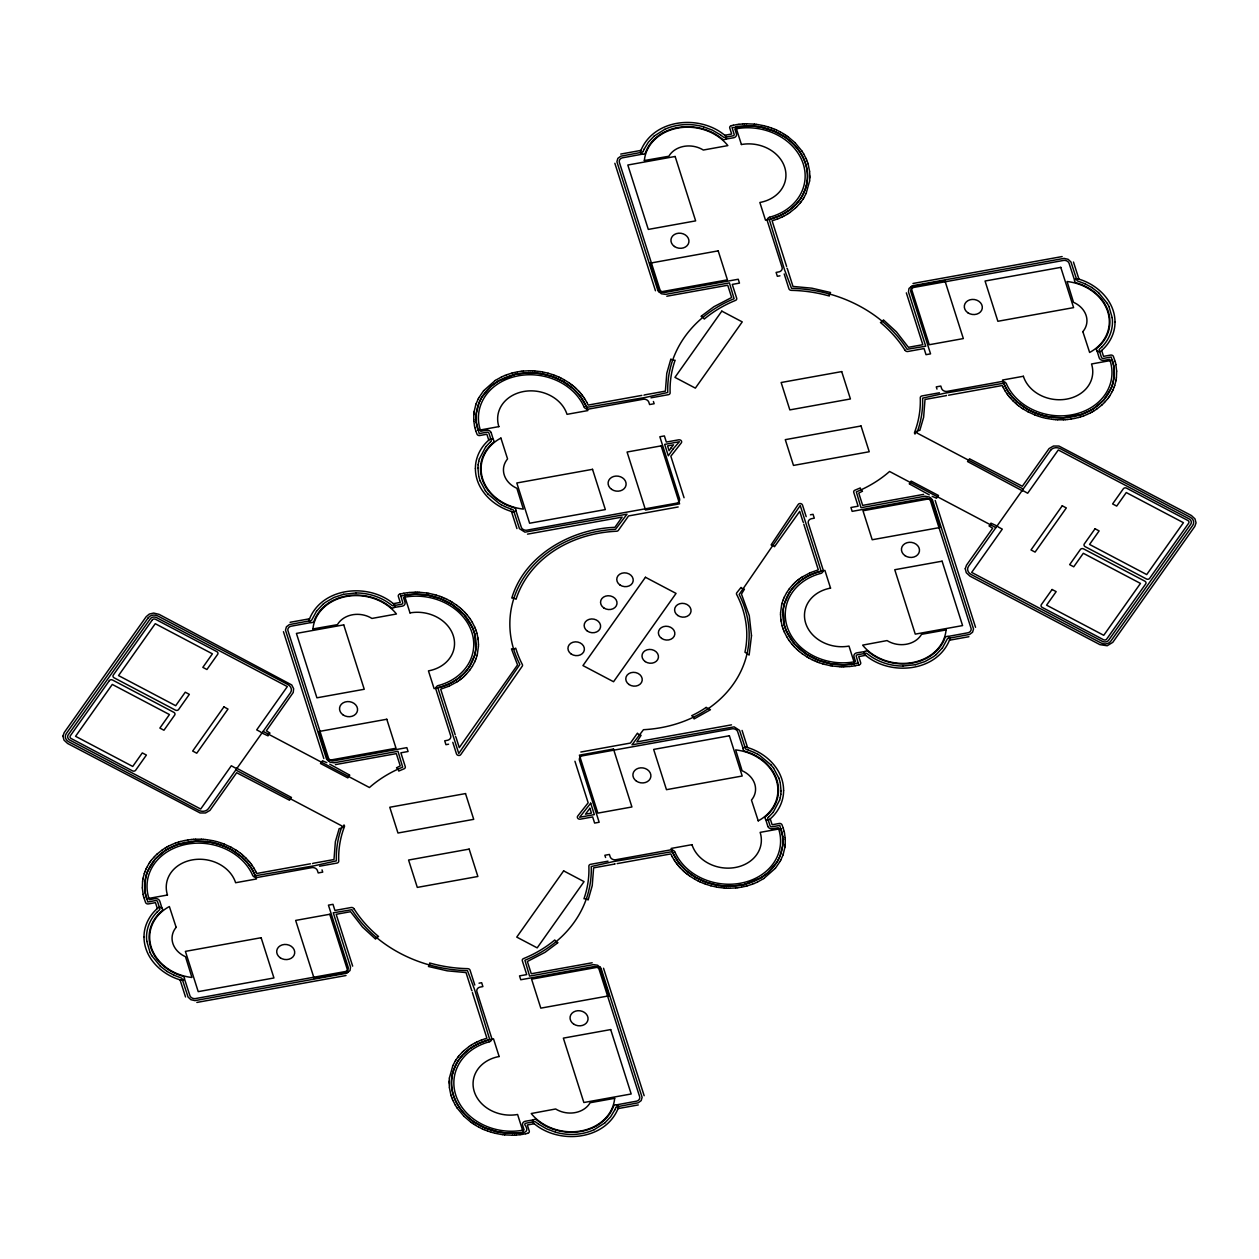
<?xml version="1.0" encoding="UTF-8"?>
<svg xmlns="http://www.w3.org/2000/svg" width="1259" height="1259" viewBox="0 0 1259 1259"><rect width="100%" height="100%" fill="white"/><g stroke="black" fill="none" stroke-linecap="round" stroke-linejoin="round"><path stroke-width="1.5" d="M477.948 468.096L478.766 476.154M781.052 790.904L780.234 782.846M449.133 1082.834L449.164 1081.292M478.436 646.103L478.467 644.561M780.533 614.439L780.564 612.897M809.836 177.708L809.867 176.166M477.948 468.096L478.168 464.76M781.052 790.904L780.832 794.24M473.825 414.667L473.746 419.452M449.164 1081.213L449.4 1078.066M478.436 646.182L477.366 654.113M780.564 612.818L781.634 604.887M809.836 177.787L809.6 180.934M785.175 844.333L785.254 839.548M142.582 881.457L142.346 887.847M473.84 414.589L473.982 413.062M475.855 649.062L474.596 633.529M451.745 1078.333C449.573 1096.259 460.479 1113.507 475.335 1122.76M807.255 180.666C809.427 162.741 798.521 145.493 783.665 136.24M783.145 609.938L784.404 625.471M785.018 845.938L785.16 844.411M1116.418 377.543L1116.654 371.153M478.168 464.744L478.719 461.455M780.832 794.256L780.281 797.545M142.582 881.363L142.786 879.852M473.982 412.968L474.187 411.457M475.855 649.093L474.659 655.168M449.4 1077.987L452.862 1065.602M451.745 1078.302L452.548 1073.738M807.255 180.698L806.452 185.262M809.6 181.013L806.138 193.398M783.145 609.907L784.341 603.832M784.813 847.543L785.018 846.032M1116.214 379.148L1116.418 377.637M184.412 978.684L189.983 995.9A4.721 3.934 8.7 0 0 195.161 998.623L345.249 971.555A4.721 3.934 8.7 0 0 348.208 967.353L328.442 905.142L332.99 904.324L334.925 910.446L351.135 907.519A2.361 1.967 8.7 0 1 353.826 908.62L353.984 908.872M515.812 510.288L521.383 527.505A4.721 3.934 8.7 0 0 526.561 530.228L676.65 503.159A4.721 3.934 8.7 0 0 679.624 498.957L659.842 436.747L664.39 435.929L666.341 442.051L678.727 439.816A2.361 1.967 8.7 0 1 681.182 443.058L670.842 456.199L684.062 497.746M743.188 748.712L737.617 731.495A4.721 3.934 8.7 0 0 732.439 728.772L582.35 755.841A4.721 3.934 8.7 0 0 579.376 760.043L599.158 822.253L594.61 823.071L592.659 816.949L580.273 819.184A2.361 1.967 8.7 0 1 577.818 815.942L588.158 802.801L574.938 761.254M1074.588 280.316L1069.017 263.1A4.721 3.934 8.7 0 0 1063.839 260.377L913.751 287.445A4.721 3.934 8.7 0 0 910.792 291.647L930.558 353.858L926.01 354.676L924.075 348.554L907.865 351.481A2.361 1.967 8.7 0 1 905.174 350.38L905.016 350.128M142.802 879.758L143.07 878.247M474.202 411.363L475.682 405.146M784.798 847.637L783.318 853.854M1115.93 380.753L1116.198 379.242M143.085 878.168L144.281 873.541M1115.915 380.832L1114.719 385.459M478.719 461.439L479.38 458.858M780.281 797.561L779.62 800.142M476.956 655.687L477.35 654.192M452.548 1073.722L452.941 1072.227M806.059 186.773L806.452 185.278M781.65 604.808L782.044 603.313M146.563 874.124L144.769 883.236L144.942 891.042M474.659 655.184L469.465 666.578M476.941 655.766L475.981 658.772M452.941 1072.212L455.758 1064.941M806.059 186.788L803.242 194.059M782.059 603.234L783.019 600.228M784.341 603.816L789.535 592.422M1112.437 384.876L1114.231 375.764L1114.058 367.958M479.38 458.843L485.706 446.851M779.62 800.157L773.294 812.149M144.297 873.463L144.801 871.999M146.563 874.108L147.633 871.181M475.697 405.068L476.201 403.604M782.799 855.396L783.303 853.932M1112.437 384.892L1111.367 387.819M1114.199 387.001L1114.703 385.537M643.365 151.064L643.255 151.379A1.574 1.306 8.7 0 1 642.169 152.213L620.829 156.179L617.823 158.382L616.894 161.734L658.001 290.876L661.384 293.756L665.523 294.386L729.402 282.897L734.091 298.729A127.946 106.448 8.7 0 0 667.758 392.462L645.71 397.388L588.095 407.129A1.574 1.306 8.7 0 1 586.206 406.216L580.163 396.113M615.635 1107.936L615.745 1107.621A1.574 1.306 8.7 0 1 616.831 1106.787L638.234 1102.805L641.177 1100.618L642.106 1097.329L600.999 968.124L597.616 965.244L593.477 964.614L529.598 976.103L524.909 960.271A127.946 106.448 8.7 0 0 591.242 866.538L613.29 861.612L670.905 851.871A1.574 1.306 8.7 0 1 672.794 852.784L678.837 862.887M144.832 871.92L146.028 868.978M476.232 403.525L478.137 399.103M479.034 402.786L476.327 413.298L476.358 422.646M475.383 660.298L475.949 658.85M783.051 600.15L783.617 598.702M779.966 856.214L782.673 845.702L782.642 836.354M782.768 855.475L780.863 859.897M1114.168 387.08L1112.972 390.022M643.365 151.064L644.152 149.207M615.635 1107.936L614.848 1109.793M147.633 871.165L155.219 859.079L165.338 850.439M479.049 402.77L481.064 398.536M474.737 661.793L475.351 660.377M783.649 598.623L784.263 597.207M779.951 856.23L777.936 860.464M1111.367 387.835L1103.781 399.921L1093.662 408.561M644.152 149.191L648.385 142.157L654.208 136.035M614.848 1109.809L610.615 1116.843L604.792 1122.965M146.075 868.899L146.736 867.498M474.706 661.872L472.44 666.168M806.106 193.477L803.856 197.773M452.894 1065.523L455.144 1061.227M784.294 597.128L786.56 592.832M1112.264 391.502L1112.925 390.101M146.784 867.42L149.207 863.202M478.184 399.024L478.908 397.655M803.242 194.075L800.866 198.182M455.758 1064.925L458.134 1060.818M780.092 861.345L780.816 859.976M1112.216 391.58L1109.793 395.798M478.955 397.576L483.582 390.762M481.08 398.521L481.867 397.152M777.133 861.848L777.92 860.479M780.045 861.424L775.418 868.238M481.867 397.136L491.325 386.072M472.408 666.247L469.638 670.307M802.974 199.174L803.809 197.852M455.191 1061.148L456.026 1059.826M786.592 592.753L789.362 588.693M777.133 861.864L767.675 872.928M149.254 863.139L150.151 861.833M469.465 666.593C462.934 676.571 452.453 683.495 441.138 686.895M800.866 198.198L796.963 203.313M802.927 199.252L801.039 201.912M456.073 1059.748L457.961 1057.088M458.134 1060.802L462.037 1055.687M789.535 592.407C796.066 582.429 806.547 575.505 817.862 572.105M1108.849 397.167L1109.746 395.861M316.56 611.119L311.854 619.774A1.574 1.306 8.7 0 1 310.753 620.608L289.428 624.574L286.423 626.777L285.494 630.13L326.6 759.271L329.984 762.151L334.123 762.781L397.986 751.293L402.675 767.124A127.726 106.26 8.7 0 0 369.438 787.52L263.131 731.369M942.44 647.881L947.146 639.226A1.574 1.306 8.7 0 1 948.247 638.392L969.65 634.41L972.577 632.223L973.522 628.933L932.4 499.729L929.567 497.116L924.956 496.203L861.014 507.707L856.325 491.876A127.726 106.26 8.7 0 0 889.562 471.48L995.869 527.631M150.199 861.754L151.127 860.479M1107.873 398.521L1108.801 397.246M316.576 611.103L322.808 604.43M942.424 647.897L936.192 654.57M151.19 860.401L154.432 856.624M800 203.218L800.992 201.975M469.591 670.37L466.349 674.163M789.409 588.63L792.651 584.837M458.008 1057.025L459 1055.782M1107.81 398.599L1104.568 402.376M485.706 446.835L490.554 441.736M773.294 812.165L768.446 817.264M483.645 390.699L495.212 380.486M799.937 203.297L796.554 206.995M459.063 1055.703L462.446 1052.005M775.355 868.301L763.788 878.514M796.947 203.328L789.629 210.001L780.8 215.305M462.053 1055.671L469.371 1048.999L478.2 1043.695M157.092 912.083C149.522 919.589 145.399 930.558 146.784 941.197M1101.908 346.917C1109.478 339.411 1113.601 328.442 1112.216 317.803M154.495 856.545L156.871 854.216M465.153 675.375L466.286 674.226M792.714 584.774L793.847 583.625M1104.505 402.455L1102.129 404.784M157.092 912.083L159.437 909.895A1.574 1.306 8.7 0 0 159.799 908.668L157.532 901.586A1.574 1.306 8.7 0 0 155.612 900.578L147.791 901.979L145.163 892.615M1101.908 346.917L1099.563 349.105A1.574 1.306 8.7 0 0 1099.201 350.332L1101.468 357.414A1.574 1.306 8.7 0 0 1103.388 358.422L1111.209 357.021L1113.837 366.385M795.295 208.176L796.491 207.058M463.894 676.571L465.09 675.438M793.91 583.562L795.106 582.429M462.509 1051.942L463.705 1050.824M795.232 208.239L789.849 212.519M156.95 854.153L162.332 849.856M462.604 677.72L463.831 676.634M795.169 582.366L796.396 581.28M1102.05 404.847L1096.668 409.144M463.768 1050.761L469.151 1046.481M490.569 441.736L490.837 441.5A1.574 1.306 8.7 0 0 491.199 440.272L488.948 433.19A1.574 1.306 8.7 0 0 487.013 432.183L479.207 433.584L476.358 422.662M768.431 817.264L768.163 817.5A1.574 1.306 8.7 0 0 767.801 818.728L770.052 825.81A1.574 1.306 8.7 0 0 771.987 826.817L779.793 825.416L782.642 836.338M654.224 136.019L664.768 129.347M322.823 604.414L325.074 602.62M936.177 654.586L933.926 656.38M604.776 1122.981L594.232 1129.653M491.34 386.057L498.202 381.147M461.266 678.821L462.525 677.767M796.475 581.233L797.734 580.179M767.66 872.943L760.798 877.853M459.865 679.891L461.187 678.884M797.813 580.116L799.135 579.109M458.433 680.914L459.803 679.939M799.197 579.061L800.567 578.086M325.672 602.195L334.06 597.427L343.565 594.311M933.328 656.805L924.94 661.573L915.435 664.689M788.37 213.511L789.771 212.582M643.963 395.216L644.089 395.137A2.361 1.967 8.7 0 1 644.907 394.838L665.381 391.14L666.766 373.325L670.858 359.035A5.115 4.265 8.7 0 0 675.044 360.247L675.123 360.231A125.538 104.45 8.7 0 0 670.118 392.509L670.134 392.792A2.361 1.967 8.7 0 1 668.387 394.681L650.966 397.828M162.411 849.809L165.322 847.936M456.97 681.906L458.355 680.977M946.327 395.468L946.438 395.389A2.361 1.967 8.7 0 1 945.493 395.767L925.019 399.465L923.634 417.28L919.81 430.389A5.115 4.265 8.7 0 0 915.104 433.883L914.994 434.04A2.361 1.967 8.7 0 1 914.601 432.23A125.396 104.324 8.7 0 0 920.282 398.096L920.282 397.813A2.361 1.967 8.7 0 1 922.013 395.924L939.434 392.777M312.562 863.611L312.673 863.532A2.361 1.967 8.7 0 1 313.507 863.233L333.981 859.535L335.366 841.72L339.19 828.611A5.115 4.265 8.7 0 0 343.896 825.117L344.006 824.96A2.361 1.967 8.7 0 1 344.399 826.77A125.396 104.324 8.7 0 0 338.718 860.904L338.718 861.187A2.361 1.967 8.7 0 1 336.987 863.076L319.566 866.223M800.645 578.023L802.03 577.094M1096.589 409.191L1093.678 411.063M614.911 863.863L615.037 863.784A2.361 1.967 8.7 0 1 614.093 864.162L593.618 867.86L592.234 885.675L588.142 899.965A5.115 4.265 8.7 0 0 583.956 898.753A125.538 104.45 8.7 0 0 588.882 866.491L588.866 866.208A2.361 1.967 8.7 0 1 590.613 864.319L608.034 861.172M469.229 1046.418L470.63 1045.489M495.291 380.423L501.491 376.976M786.859 214.455L788.291 213.558M165.354 850.439L166.786 849.542M456.891 681.953L449.022 686.171M802.109 577.047L809.978 572.829M1092.214 409.458L1093.646 408.561M470.709 1045.442L472.141 1044.545M763.709 878.577L757.509 882.024M725.546 139.151L733.761 137.735A3.982 3.321 8.7 0 0 736.405 133.847L734.878 129.047L736.389 128.748A54.719 45.529 8.7 0 1 802.502 161.829A54.719 45.529 8.7 0 1 769.973 217.115M394.319 607.42A2.565 2.125 8.7 0 1 390.715 607.357A46.662 38.824 8.7 0 0 314.026 621.175A2.565 2.125 8.7 0 1 310.863 622.465A2.565 2.125 8.7 0 1 309.163 619.727C321.926 586.6 369.485 582.602 394.193 604.383A2.565 2.125 8.7 0 1 394.319 607.42L402.361 606.13A3.982 3.321 8.7 0 0 405.005 602.243L403.478 597.427L404.989 597.144A54.719 45.529 8.7 0 1 471.102 630.224A54.719 45.529 8.7 0 1 438.573 685.51M864.681 651.58A2.565 2.125 8.7 0 1 868.285 651.643A46.662 38.824 8.7 0 0 944.974 637.825A2.565 2.125 8.7 0 1 948.137 636.535A2.565 2.125 8.7 0 1 949.837 639.273C937.121 672.369 889.484 676.413 864.807 654.617A2.565 2.125 8.7 0 1 864.681 651.58L856.749 652.854A3.982 3.321 8.7 0 0 853.995 656.757L855.522 661.573L854.011 661.856A54.719 45.529 8.7 0 1 787.898 628.776A54.719 45.529 8.7 0 1 820.427 573.49M533.454 1119.849L525.239 1121.265A3.982 3.321 8.7 0 0 522.595 1125.153L524.122 1129.953L522.611 1130.252A54.719 45.529 8.7 0 1 456.498 1097.171A54.719 45.529 8.7 0 1 489.027 1041.885M498.218 381.131L514.522 374.553M786.765 214.502L783.712 216.218M165.401 847.874L166.88 847.024M166.817 849.526L168.281 848.676M1090.719 410.324L1092.182 409.474M1092.12 411.976L1093.599 411.126M472.235 1044.498L475.288 1042.782M760.782 877.869L744.478 884.447M166.959 846.977L168.47 846.174M168.297 848.66L177.928 844.427M1090.703 410.34L1081.072 414.573M1090.53 412.826L1092.041 412.023M782.091 217.02L783.633 216.249M168.549 846.127L171.759 844.6M1090.451 412.873L1087.241 414.4M475.367 1042.751L476.909 1041.98M780.785 215.32L770.602 219.05A1.574 1.306 8.7 0 0 769.627 220.593L784.451 269.552L791.549 288.358A127.946 106.448 8.7 0 1 907.094 349.278L925.727 346.209L908.463 291.899L908.998 288.453L912.256 285.777L1064.091 258.378L1068.104 259.307L1070.921 261.935L1076.87 280.127A1.574 1.306 8.7 0 0 1077.909 281.087L1084.99 283.779M781.996 217.067L778.739 218.499M501.586 376.929L504.843 375.497M757.414 882.071L754.157 883.503M477.004 1041.933L480.261 1040.501M478.215 1043.68L488.398 1039.95A1.574 1.306 8.7 0 0 489.373 1038.407L474.549 989.448L467.451 970.642A127.946 106.448 8.7 0 1 351.906 909.722L333.273 912.791L350.537 967.101L350.002 970.547L346.744 973.223L194.909 1000.622L190.896 999.693L188.079 997.065L182.13 978.872A1.574 1.306 8.7 0 0 181.091 977.913L174.01 975.221M664.783 129.331C676.807 123.854 690.782 123.209 703.435 126.781M594.217 1129.669C582.193 1135.146 568.218 1135.791 555.565 1132.219M1087.162 414.431L1083.842 415.785M448.928 686.218L440.681 689.145L455.207 734.815M810.072 572.782L818.319 569.855L803.793 524.185M171.838 844.569L175.158 843.215M777.008 219.16L778.644 218.531M504.938 375.45L506.574 374.82M752.426 884.18L754.062 883.55M480.356 1040.469L481.992 1039.84M776.929 219.192L773.482 220.356M506.653 374.789L511.894 373.12M1082.079 416.399L1083.747 415.816M175.253 843.184L176.921 842.601M752.347 884.211L747.106 885.88M482.071 1039.808L485.518 1038.644M1081.056 414.573L1063.194 417.799M1080.316 416.965L1082 416.43M177 842.57L178.684 842.035M177.944 844.427L195.806 841.201M773.388 220.372L772.082 220.75L786.607 266.42M1078.507 417.484L1080.222 416.997M817.878 572.105L819.798 571.555A1.574 1.306 8.7 0 0 820.774 570.012L800.236 505.504L739.159 594.484A120.077 99.886 8.7 0 1 643.475 729.701L631.987 744.824L734.154 726.868L739.552 730.377L745.454 748.523A1.574 1.306 8.7 0 0 746.508 749.483L748.413 750.112M441.122 686.895L439.202 687.445A1.574 1.306 8.7 0 0 438.226 688.988L458.764 753.496L519.841 664.516A120.077 99.886 8.7 0 1 615.525 529.299L627.013 514.176L524.924 532.148L519.479 528.686L513.546 510.477A1.574 1.306 8.7 0 0 512.492 509.517L510.587 508.888M178.778 842.003L180.493 841.516M485.612 1038.628L486.918 1038.25L472.393 992.58M400 594.059L399.748 594.138A2.361 1.967 8.7 0 0 398.316 596.325L400.252 602.416L393.327 603.675M859.142 664.894L859.283 664.862A2.361 1.967 8.7 0 0 860.684 662.675L858.748 656.584L865.673 655.325M731.4 125.68L731.259 125.711A2.361 1.967 8.7 0 0 729.732 127.93L731.668 134.021L724.728 135.28M511.988 373.089L513.719 372.648M1078.412 417.516L1074.84 418.366M400.803 595.963L402.738 602.652A1.574 1.306 8.7 0 1 401.637 604.21L393.296 605.721A1.574 1.306 8.7 0 1 391.832 605.343C381.855 597.238 368.981 592.989 356.171 592.942M858.197 663.037L856.262 656.348A1.574 1.306 8.7 0 1 857.363 654.79L865.704 653.279A1.574 1.306 8.7 0 1 867.168 653.657C877.145 661.762 890.019 666.011 902.829 666.058M180.588 841.484L184.16 840.634M745.281 886.352L747.012 885.911M527.6 1133.32L527.883 1133.257A2.361 1.967 8.7 0 0 529.268 1131.07L527.332 1124.979L534.272 1123.72M731.495 125.648L733.242 125.255M620.734 154.07L640.91 150.403M513.814 372.633L517.418 371.877M514.538 374.537L516.284 374.143M678.176 506.968L628.556 515.938L618.374 530.338A2.361 1.967 8.7 0 1 616.58 531.235L615.793 531.267A117.701 97.934 8.7 0 0 516.631 597.521L516.064 599.268A5.115 4.265 8.7 0 0 511.799 598.072C524.436 555.25 571.334 528.827 614.896 527.348L622.135 517.103L527.49 534.146M400.094 594.043L403.714 593.288M400.818 595.948L402.565 595.554M856.435 663.446L858.182 663.052M858.906 664.957L855.286 665.712M580.824 752.032L630.444 743.062L637.432 733.179A5.099 4.249 8.7 0 0 641.099 735.287L636.865 741.897L731.51 724.854M742.716 884.857L744.462 884.463M745.186 886.367L741.582 887.123M638.266 1104.93L618.09 1108.597M525.758 1133.745L527.505 1133.352M343.581 594.311L356.155 592.942M915.419 664.689L902.845 666.058M733.352 125.239L736.987 124.578M516.316 374.143L529.063 372.758M1074.745 418.397L1071.11 419.042M402.597 595.554L415.36 594.169M856.403 663.446L843.64 664.831M184.255 840.603L187.89 839.958M742.684 884.857L729.937 886.242M525.648 1133.761L522.013 1134.422M666.798 296.227L727.733 285.242L731.636 297.502L713.916 306.708L701.043 316.355A5.115 4.265 8.7 0 1 704.206 319.031L704.222 319.094A125.538 104.45 8.7 0 1 735.209 300.523L735.508 300.397A2.361 1.967 8.7 0 0 736.672 298.194L732.282 284.408L739.474 283.118L738.246 279.246L665.098 292.434A4.721 3.934 8.7 0 1 659.921 289.696L619.286 162.065A4.721 3.934 8.7 0 1 622.261 157.863L642.515 154.133M779.966 275.815L777.338 276.288L776.111 272.416L779.195 271.834A4.721 3.934 8.7 0 0 782.169 267.648L767.345 221.002A3.997 3.321 8.7 0 1 769.69 217.162M912.98 283.48L1062.14 256.568M641.854 395.389L588.158 405.083L586.867 402.424M948.546 395.216L1002.243 385.522L1002.778 386.655M810.434 514.789L813.062 514.317L814.29 518.189L811.205 518.771A4.721 3.934 8.7 0 0 808.231 522.957L823.056 569.603A3.997 3.321 8.7 0 1 820.726 573.459M923.618 494.378L862.667 505.378L858.764 493.103L862.509 491.183A5.115 4.265 8.7 0 1 860.259 487.941L854.908 490.207A2.361 1.967 8.7 0 0 853.744 492.411L858.119 506.197L850.927 507.487L852.154 511.359L925.318 498.171A4.721 3.934 8.7 0 1 930.495 500.909L971.114 628.54A4.721 3.934 8.7 0 1 968.14 632.742L947.885 636.472M290.089 622.292L309.509 618.798M949.491 640.202L968.911 636.708M335.382 764.622L396.333 753.622L400.236 765.897L396.491 767.817A5.115 4.265 8.7 0 1 398.741 771.059L404.092 768.793A2.361 1.967 8.7 0 0 405.256 766.589L400.881 752.803L408.073 751.513L406.846 747.641L333.682 760.829A4.721 3.934 8.7 0 1 328.505 758.091L287.886 630.46A4.721 3.934 8.7 0 1 290.86 626.258L311.115 622.528M448.566 744.211L445.938 744.683L444.71 740.811L447.795 740.229A4.721 3.934 8.7 0 0 450.769 736.043L435.944 689.397A3.997 3.321 8.7 0 1 438.274 685.541M310.454 863.784L256.757 873.478L256.222 872.345M617.146 863.611L670.842 853.917L672.133 856.576M196.86 1002.432L346.02 975.52M479.034 983.185L481.662 982.712L482.889 986.584L479.805 987.166A4.721 3.934 8.7 0 0 476.831 991.352L491.655 1037.998A3.997 3.321 8.7 0 1 489.31 1041.838M592.202 962.773L531.267 973.758L527.364 961.498L545.084 952.292L557.957 942.645A5.115 4.265 8.7 0 1 554.794 939.969A125.538 104.45 8.7 0 1 523.791 958.477L523.492 958.603A2.361 1.967 8.7 0 0 522.328 960.806L526.718 974.592L519.526 975.882L520.754 979.754L593.902 966.566A4.721 3.934 8.7 0 1 599.079 969.304L639.714 1096.935A4.721 3.934 8.7 0 1 636.739 1101.137L616.485 1104.867M517.528 371.861L521.195 371.295M403.809 593.272L407.475 592.706M855.191 665.728L851.525 666.294M741.472 887.139L737.805 887.705M737.082 124.562L738.876 124.311M1071 419.058L1067.302 419.515M188 839.942L191.698 839.485M520.124 1134.689L521.918 1134.438M738.986 124.311L742.7 123.949M521.289 371.279L523.099 371.09M407.586 592.706L409.38 592.501M849.62 666.499L851.414 666.294M735.901 887.91L737.711 887.721M520.014 1134.689L516.3 1135.051M523.193 371.075L528.874 370.791M1065.382 419.672L1067.207 419.53M409.49 592.501L415.155 592.202M849.51 666.499L843.845 666.798M191.793 839.47L193.618 839.328M735.807 887.925L730.126 888.209M742.81 123.949L744.636 123.854M1063.462 419.766L1065.287 419.672M193.713 839.328L195.538 839.234M514.364 1135.146L516.19 1135.051M744.73 123.854L746.556 123.807M1063.163 417.799L1050.195 417.044M1063.367 419.782L1057.654 419.766M195.633 839.218L201.346 839.234M195.837 841.201L208.805 841.956M512.444 1135.193L514.27 1135.146M746.666 123.807L754.314 124.137M528.969 370.791L530.81 370.791M529.095 372.758L532.793 372.821M415.265 592.202L417.091 592.202M415.376 594.169L428.343 595.271M843.624 664.831L830.657 663.729M841.909 666.798L843.735 666.798M729.905 886.242L726.207 886.179M728.19 888.209L730.031 888.209M512.334 1135.193L504.686 1134.863M530.905 370.791L532.746 370.854M417.201 592.202L419.027 592.265M839.973 666.735L841.799 666.798M726.254 888.146L728.095 888.209M752.347 125.947L732.061 127.6L734.139 134.257A1.574 1.306 8.7 0 1 733.037 135.815L724.696 137.325A1.574 1.306 8.7 0 1 723.233 136.948L720.478 134.87M532.84 370.854L534.682 370.964M532.809 372.821L542.062 373.86M1055.719 419.64L1057.56 419.751M419.137 592.265L426.77 593.02M839.863 666.735L832.23 665.98M201.44 839.249L203.281 839.36M726.191 886.179L716.938 885.14M724.318 888.036L726.16 888.146M506.653 1133.053C512.539 1131.998 533.124 1136.751 524.861 1124.743A1.574 1.306 8.7 0 1 525.963 1123.185L534.304 1121.675A1.574 1.306 8.7 0 1 535.767 1122.052L538.522 1124.13M752.363 125.947L761.585 127.238M534.792 370.964L540.473 371.61M1053.783 419.483L1055.624 419.64M203.376 839.36L205.217 839.517M724.208 888.036L718.527 887.39M506.637 1133.053L497.415 1131.762M754.409 124.153L756.234 124.358M1051.847 419.263L1053.689 419.467M205.311 839.533L207.153 839.737M502.766 1134.642L504.591 1134.847M756.344 124.373L758.17 124.625M1051.753 419.247L1046.103 418.303M207.247 839.753L212.897 840.697M500.83 1134.375L502.656 1134.627M758.264 124.641L763.883 125.743M1050.163 417.044L1044.687 415.974M540.583 371.625L542.393 371.924M426.864 593.036L428.689 593.335M830.311 665.665L832.136 665.964M716.607 887.076L718.417 887.375M208.837 841.956L214.313 843.026M500.736 1134.359L495.117 1133.257M542.503 371.956L548.09 373.199M542.078 373.876L552.843 376.756L562.852 381.335M830.625 663.713L818.145 660.172L806.767 654.381M830.216 665.633L824.629 664.374M428.784 593.367L434.371 594.626M428.375 595.287L440.855 598.828L452.233 604.619M716.922 885.124L706.157 882.244L696.148 877.665M716.497 887.044L710.91 885.801M761.601 127.253L773.97 131.125M1045.993 418.287L1042.326 417.406M213.007 840.713L216.674 841.594M497.399 1131.747L485.03 1127.875M763.993 125.774L767.644 126.75M1044.671 415.958L1035.842 413.204M214.329 843.042L223.158 845.796M495.007 1133.226L491.356 1132.25M1042.216 417.374L1038.612 416.288M548.184 373.231L553.63 374.93M822.772 663.855L824.535 664.359M434.465 594.641L436.228 595.145M710.816 885.769L705.37 884.07M216.784 841.626L220.388 842.712M703.451 126.781L712.374 130.133L720.478 134.855M555.549 1132.219L546.626 1128.867L538.522 1124.145M767.738 126.781L771.311 127.962M822.662 663.823L819.09 662.643M436.338 595.177L439.91 596.357M491.262 1132.219L487.689 1131.038M1038.518 416.257L1034.977 414.998M220.482 842.743L224.023 844.002M510.572 508.888L504.686 506.496M748.428 750.112L754.314 752.504M771.405 127.993L773.12 128.638M929.236 494.818L909.203 483.818A5.115 4.265 8.7 0 0 911.138 481.08L938.537 495.527A5.115 4.265 8.7 0 0 936.602 498.265L932.164 496.361M553.724 374.977L555.424 375.607M817.28 661.982L818.995 662.612M440.005 596.388L441.72 597.018M703.576 883.393L705.276 884.023M329.764 764.182L349.797 775.182A5.115 4.265 8.7 0 0 347.862 777.92L320.463 763.473A5.115 4.265 8.7 0 0 322.398 760.735L326.836 762.639M485.88 1130.362L487.595 1131.007M773.215 128.67L774.899 129.347M1035.811 413.188L1029.154 410.151M1034.882 414.951L1028.021 411.819M555.518 375.654L558.965 377.102M815.502 661.258L817.185 661.935M441.815 597.065L443.498 597.742M703.482 883.346L700.035 881.898M224.118 844.049L230.979 847.181M223.189 845.812L229.846 848.849M484.101 1129.653L485.785 1130.33M774.993 129.394L776.646 130.118M773.986 131.125L783.633 136.224M813.755 660.487L815.407 661.211M443.593 597.789L445.245 598.513M485.014 1127.875L475.367 1122.776M482.354 1128.882L484.007 1129.606M1085.006 283.779L1091.883 287.524M173.994 975.221L167.117 971.476M776.74 130.165L780.076 131.802M559.059 377.149L560.696 377.92M812.024 659.669L813.66 660.44M445.34 598.56L446.976 599.331M698.304 881.08L699.941 881.851M482.26 1128.835L478.924 1127.198M504.686 506.496L501.192 504.686M754.314 752.504L757.808 754.314M560.774 377.968L564.048 379.699M811.929 659.622L808.656 657.89M447.071 599.378L450.344 601.11M698.226 881.032L694.952 879.301M1023.205 488.996L916.851 432.923A127.726 106.26 8.7 0 0 922.627 398.143L944.691 393.217L1002.321 383.476A1.574 1.306 8.7 0 1 1004.194 384.388L1006.508 388.937M235.795 770.004L342.149 826.077A127.726 106.26 8.7 0 0 336.373 860.857L314.309 865.783L256.679 875.524A1.574 1.306 8.7 0 1 254.806 874.612L252.492 870.063M780.171 131.849L783.381 133.659M1027.549 409.269L1029.138 410.135M1027.926 411.772L1023.126 408.97M231.074 847.228L235.874 850.03M229.862 848.865L231.451 849.731M478.829 1127.151L475.619 1125.341M501.192 504.686L499.854 503.899M757.808 754.314L759.146 755.101M1027.533 409.269L1017.351 402.046M564.142 379.746L568.848 382.673M562.867 381.351L573.05 388.559L580.147 396.081M807.035 656.946L808.577 657.843M450.423 601.157L451.965 602.054M696.133 877.649L685.95 870.441L678.853 862.919M694.858 879.254L690.152 876.327M231.467 849.731L241.649 856.954M783.46 133.722L784.971 134.65M806.94 656.883L802.345 653.83M452.06 602.117L456.655 605.17M474.029 1124.35L475.54 1125.278M499.178 503.49L488.162 494.236M759.822 755.51L770.838 764.764M1091.883 287.54L1098.572 292.655M167.117 971.46L160.428 966.345M785.065 134.713L786.529 135.689M1021.553 407.932L1023.032 408.907M806.736 654.365L794.744 644.136L786.592 631.546M452.264 604.635L464.256 614.864L472.408 627.454M235.968 850.093L237.447 851.068M472.471 1123.311L473.935 1124.287M786.623 135.752L788.055 136.775M1021.474 407.869L1018.547 405.744M568.926 382.736L570.374 383.743M688.626 875.257L690.074 876.264M237.526 851.131L240.453 853.256M470.945 1122.225L472.377 1123.248M788.134 136.822L795.043 142.708M570.453 383.806L571.854 384.861M802.266 653.783L799.418 651.564M456.734 605.217L459.582 607.436M687.146 874.139L688.547 875.194M470.866 1122.178L463.957 1116.292M1017.115 404.595L1018.468 405.681M571.932 384.924L573.286 386.025M685.714 872.975L687.068 874.076M240.532 853.319L241.885 854.405M1015.714 403.399L1017.036 404.532M573.364 386.088L574.686 387.205M798.033 650.384L799.355 651.501M459.645 607.499L460.967 608.616M684.314 871.795L685.636 872.912M241.964 854.468L243.286 855.601M1017.335 402.03L1012.425 397.152M1015.635 403.336L1013.054 400.913M574.765 387.268L576.04 388.433M796.679 649.156L797.954 650.321M461.046 608.679L462.321 609.844M682.96 870.567L684.235 871.732M243.365 855.664L245.946 858.087M241.665 856.97L246.575 861.848M1098.572 292.655L1107.338 303.435M160.428 966.345L151.662 955.565M576.118 388.496L578.605 390.982M796.601 649.093L794.114 646.607M462.399 609.907L464.886 612.393M682.882 870.504L680.395 868.018M795.106 142.786L801.826 150.923M1012.991 400.85L1010.584 398.3M786.938 268.198L787.032 268.309A2.361 1.967 8.7 0 1 787.442 269.017L792.981 286.423L811.85 288.185L830.578 292.513A5.115 4.265 8.7 0 0 829.413 295.975L828.076 295.66A125.538 104.45 8.7 0 0 791.565 290.357L791.282 290.325A2.361 1.967 8.7 0 1 788.921 288.767L784.2 273.943M803.478 522.406L803.368 522.296A2.361 1.967 8.7 0 1 802.959 521.588L799.717 511.374L774.49 546.705A5.115 4.265 8.7 0 0 771.106 544.911L798.049 504.67A2.361 1.967 8.7 0 1 802.518 505.079L806.201 516.662M455.522 736.594L455.632 736.704A2.361 1.967 8.7 0 1 456.041 737.412L459.283 747.626L517.543 664.925L511.453 648.857A5.115 4.265 8.7 0 0 515.686 648.149L516.284 649.927A117.701 97.934 8.7 0 0 521.997 663.839L522.328 664.453A2.361 1.967 8.7 0 1 522.217 666.231L460.951 754.33A2.361 1.967 8.7 0 1 456.482 753.921L452.799 742.338M472.062 990.802L471.968 990.691A2.361 1.967 8.7 0 1 471.558 989.983L466.019 972.577L447.197 970.831L428.422 966.487A5.115 4.265 8.7 0 0 429.587 963.025L430.924 963.34A125.538 104.45 8.7 0 0 467.435 968.643L467.718 968.675A2.361 1.967 8.7 0 1 470.079 970.233L474.8 985.057M246.009 858.15L248.416 860.7M463.894 1116.214L457.174 1108.077M578.668 391.061L579.817 392.32M792.902 645.269L794.036 646.528M464.964 612.472L466.098 613.731M679.183 866.68L680.332 867.939M1097.061 350.931L1099.217 357.918A3.982 3.321 8.7 0 0 1104.001 360.357L1109.651 359.334L1110.092 360.625A54.719 45.529 8.7 0 1 1074.273 414.353A54.719 45.529 8.7 0 1 1006.476 383.964M493.339 439.674L491.215 432.781M765.661 819.326L767.817 826.313M161.939 908.069L159.814 901.176A3.982 3.321 8.7 0 0 154.999 898.643L149.349 899.666L148.908 898.375A54.719 45.529 8.7 0 1 184.727 844.647A54.719 45.529 8.7 0 1 252.524 875.036M770.854 764.78L773.593 768.21M488.146 494.22L485.407 490.79M1012.409 397.136L1010.253 394.523M1009.419 396.931L1010.521 398.222M579.88 392.383L580.981 393.674M791.738 643.916L792.84 645.206M466.16 613.794L467.262 615.084M678.019 865.326L679.12 866.617M248.479 860.778L249.581 862.069M246.591 861.864L248.747 864.477M1008.317 395.562L1009.372 396.868M791.675 643.853L789.566 641.13M581.044 393.737L582.083 395.058M676.917 863.942L677.956 865.263M467.325 615.147L469.434 617.87M249.628 862.132L250.683 863.438M1010.237 394.492L1008.27 391.785M1007.263 394.146L1008.254 395.483M582.146 395.121L583.137 396.459M675.863 862.541L676.854 863.879M250.746 863.517L251.737 864.854M248.763 864.508L250.73 867.215M773.593 768.21L778.912 778.204M485.407 490.79L480.088 480.796M1007.2 394.067L1005.311 391.25M788.575 639.682L789.519 641.051M583.2 396.538L584.145 397.891M674.855 861.109L675.8 862.462M469.481 617.949L470.425 619.318M251.8 864.933L253.688 867.75M1008.27 391.769L1006.508 388.952M801.889 151.001L803.667 153.866M788.512 639.619L786.733 636.739M584.192 397.97L585.089 399.355M673.911 859.645L674.808 861.03M470.488 619.381L472.267 622.261M457.111 1107.999L455.333 1105.134M250.73 867.231L252.492 870.048M1005.264 391.171L1003.58 388.26M585.136 399.433L586.82 402.345M673.864 859.567L672.18 856.655M253.736 867.829L255.42 870.74M1107.353 303.45L1108.974 306.582M151.647 955.55L150.026 952.418M803.714 153.944L805.996 158.429M786.686 636.661L784.404 632.175M472.314 622.339L474.596 626.825M455.286 1105.056L453.004 1100.571M1002.809 386.733L1003.549 388.181M255.451 870.819L256.191 872.267M1108.99 306.598L1112.216 317.803M150.01 952.402L146.784 941.197M806.043 158.508L806.657 159.987M786.576 631.53L784.404 625.487M783.743 630.617L784.373 632.097M474.627 626.903L475.257 628.383M472.424 627.47L474.596 633.513M452.343 1099.013L452.957 1100.492M1073.471 262.029L1078.963 279.183M806.689 160.066L807.255 161.561M655.467 290.766L614.848 163.292M783.145 629.044L783.712 630.539M742.07 730.425L747.563 747.578M516.93 528.575L511.437 511.422M475.288 628.461L475.855 629.956M603.533 968.234L644.152 1095.708M451.745 1097.439L452.311 1098.934M185.529 996.971L180.037 979.817M778.912 778.219L780.092 782.169M480.088 480.781L478.908 476.831M807.287 161.64L807.806 163.151M782.61 627.454L783.114 628.965M783.224 828.154L782.028 824.881A2.361 1.967 8.7 0 0 779.305 823.465L772.129 824.755L770.24 818.854M475.776 430.846L477.035 434.245A2.361 1.967 8.7 0 0 479.695 435.535L486.871 434.245L488.76 440.146M475.886 630.035L476.39 631.546M451.194 1095.849L451.713 1097.36M1101.656 350.458L1103.529 356.36L1110.706 355.069A2.361 1.967 8.7 0 1 1113.381 356.36L1115.096 361.364M1082.866 331.684L1089.633 352.457A46.064 38.321 8.7 0 0 1107.731 311.681A46.064 38.321 8.7 0 0 1067.065 281.512L1073.518 302.317A23.559 19.609 8.7 0 1 1082.834 331.668M906.338 292.859L922.831 344.698L908.416 347.295L896.455 331.888L883.425 319.896A5.115 4.265 8.7 0 1 880.434 322.43L881.111 323.044A125.538 104.45 8.7 0 1 904.953 350.144M936.979 389.11L936.271 386.875L940.803 386.057L941.669 388.685A4.721 3.934 8.7 0 0 946.847 391.423L1001.708 381.54A3.997 3.321 8.7 0 1 1006.413 383.712M935.185 500.484L975.552 627.312M653.421 401.495L654.145 403.73L649.597 404.548L648.731 401.92A4.721 3.934 8.7 0 0 643.554 399.197L588.708 409.065A3.997 3.321 8.7 0 1 583.987 406.893M605.579 857.505L604.855 855.27L609.403 854.452L610.269 857.08A4.721 3.934 8.7 0 0 615.446 859.803L670.292 849.935A3.997 3.321 8.7 0 1 675.013 852.107M283.448 631.688L323.815 758.516M322.021 869.89L322.729 872.125L318.197 872.943L317.331 870.315A4.721 3.934 8.7 0 0 312.153 867.577L257.292 877.46A3.997 3.321 8.7 0 1 252.587 875.288M352.662 966.141L336.169 914.302L350.584 911.705L362.545 927.112L375.575 939.104A5.115 4.265 8.7 0 1 378.566 936.57L377.889 935.956A125.538 104.45 8.7 0 1 354.047 908.856M176.134 927.316L169.367 906.543A46.064 38.321 8.7 0 0 151.269 947.319A46.064 38.321 8.7 0 0 191.935 977.488L185.482 956.683A23.559 19.609 8.7 0 1 176.166 927.332M157.344 908.542L155.471 902.64L148.342 903.931A2.361 1.967 8.7 0 1 145.619 902.64L143.904 897.636M807.822 163.229L808.278 164.74M782.122 625.865L782.579 627.375M783.24 828.233L784.105 831.365M475.76 430.767L474.895 427.635M476.421 631.625L476.878 633.135M450.722 1094.26L451.178 1095.771M1115.128 361.443L1115.521 362.97M808.294 164.835L809.568 171.208M782.107 625.786L781.068 621.017M476.893 633.214L477.932 637.983M450.706 1094.165L449.432 1087.792M143.479 896.03L143.872 897.557M1115.537 363.048L1115.867 364.575M784.137 831.444L784.467 832.97M474.533 426.03L474.863 427.556M143.133 894.425L143.463 895.952M1115.883 364.669L1116.654 371.075M784.483 833.049L785.144 837.833M474.517 425.951L473.856 421.167M143.117 894.331L142.346 887.925M1113.837 366.4L1114.042 367.943M780.832 619.397L781.052 620.939M477.948 638.061L478.168 639.603M144.958 891.057L145.163 892.6M809.568 171.287L809.867 176.087M780.832 619.318L780.533 614.518M478.168 639.682L478.467 644.482M449.432 1087.713L449.133 1082.913M785.16 837.927L785.254 839.47M473.746 419.53L473.84 421.073M675.076 852.359A54.719 45.529 8.7 0 0 742.857 882.748A54.719 45.529 8.7 0 0 778.692 829.02L778.251 827.73L772.601 828.752A3.982 3.321 8.7 0 1 767.77 826.329M583.924 406.641A54.719 45.529 8.7 0 0 516.143 376.252A54.719 45.529 8.7 0 0 480.308 429.98L480.749 431.27L486.399 430.248A3.982 3.321 8.7 0 1 491.23 432.671M143.998 936.822C143.935 957.894 161.797 974.907 181.17 980.163A2.565 2.125 8.7 0 0 184.349 978.872A2.565 2.125 8.7 0 0 182.634 976.134A46.662 38.824 8.7 0 1 161.876 910.934A2.565 2.125 8.7 0 0 161.766 907.912A2.565 2.125 8.7 0 0 158.162 907.849C149.585 914.868 143.935 925.633 143.998 936.822M475.398 468.427C475.335 489.499 493.198 506.511 512.586 511.768A2.565 2.125 8.7 0 0 515.749 510.477A2.565 2.125 8.7 0 0 514.05 507.739A46.662 38.824 8.7 0 1 493.276 442.538A2.565 2.125 8.7 0 0 493.166 439.517A2.565 2.125 8.7 0 0 489.562 439.454C480.985 446.473 475.335 457.237 475.398 468.427M783.602 790.542C783.665 801.731 778.031 812.511 769.438 819.546A2.565 2.125 8.7 0 1 765.834 819.483A2.565 2.125 8.7 0 1 765.708 816.461A46.662 38.824 8.7 0 0 744.966 751.245A2.565 2.125 8.7 0 1 743.251 748.523A2.565 2.125 8.7 0 1 746.414 747.232C765.787 752.489 783.633 769.485 783.602 790.542M1115.002 322.147C1115.081 333.352 1109.431 344.116 1100.838 351.151A2.565 2.125 8.7 0 1 1097.234 351.088A2.565 2.125 8.7 0 1 1097.108 348.066A46.662 38.824 8.7 0 0 1076.366 282.85A2.565 2.125 8.7 0 1 1074.651 280.127A2.565 2.125 8.7 0 1 1077.83 278.837C1097.187 284.093 1115.033 301.09 1115.002 322.147M751.497 635.716L749.136 655.058L744.95 652.193A117.701 97.934 8.7 0 0 737.003 595.161L736.672 594.547A2.361 1.967 8.7 0 1 736.783 592.769L741.032 587.434A5.115 4.265 8.7 0 0 744.415 589.212L741.457 594.075L749.278 615.651L751.497 635.716M62.95 736.122L63.989 740.087L67.577 743.455L200.102 812.968L205.547 812.968L209.923 810.418L236.661 772.727L289.554 800.236A5.115 4.265 8.7 0 1 291.49 797.482L236.96 768.352A2.361 1.967 8.7 0 0 235.402 768.037L231.326 765.755L200.7 809.033L69.623 739.977A4.721 3.934 8.7 0 1 68.065 735.067L150.545 618.499A4.721 3.934 8.7 0 1 156.305 617.461L287.335 686.596L256.71 729.874L260.786 732.03A2.361 1.967 8.7 0 0 261.951 733.021L268.057 735.854A5.115 4.265 8.7 0 1 270.008 733.1L266.341 730.787L293.221 692.513L293.646 688.72L291.726 684.943L159.059 614.345L153.629 613.07L149.286 614.093L146.217 616.658L64.193 732.581L62.95 736.122M965.26 568.738L966.283 572.719L969.965 576.134L1099.941 644.655L1107.196 645.741L1112.783 642.342L1194.807 526.419L1196.05 522.878L1195.011 518.913L1191.423 515.545L1058.898 446.032L1053.453 446.032L1049.077 448.582L1022.339 486.273L969.446 458.764A5.115 4.265 8.7 0 1 967.51 461.518L1022.04 490.648A2.361 1.967 8.7 0 0 1023.598 490.963L1027.674 493.245L1058.3 449.967L1189.377 519.023A4.721 3.934 8.7 0 1 1190.935 523.933L1108.455 640.501A4.721 3.934 8.7 0 1 1102.695 641.539L971.665 572.404L1002.29 529.126L998.214 526.97A2.361 1.967 8.7 0 0 997.049 525.979L990.943 523.146A5.115 4.265 8.7 0 1 988.992 525.9L992.659 528.213L966.487 565.197L965.26 568.738M312.94 628.933L337.428 624.653A23.559 19.609 8.7 0 1 371.94 618.437L396.459 613.999A46.064 38.321 8.7 0 0 346.697 596.42A46.064 38.321 8.7 0 0 312.94 628.933M644.34 160.538L668.828 156.258A23.559 19.609 8.7 0 1 703.34 150.041L727.859 145.603A46.064 38.321 8.7 0 0 678.097 128.025A46.064 38.321 8.7 0 0 644.34 160.538M614.675 1098.32L614.66 1098.462A46.064 38.321 8.7 0 1 580.903 1130.975A46.064 38.321 8.7 0 1 531.235 1113.523L555.644 1108.974A23.559 19.609 8.7 0 0 590.141 1102.727L614.675 1098.32M946.076 629.925L946.06 630.067A46.064 38.321 8.7 0 1 912.303 662.58A46.064 38.321 8.7 0 1 862.635 645.127L887.044 640.579A23.559 19.609 8.7 0 0 921.541 634.331L946.076 629.925M640.8 150.671L640.563 151.332A2.565 2.125 8.7 0 0 642.263 154.07A2.565 2.125 8.7 0 0 645.442 152.795A46.662 38.824 8.7 0 1 722.131 138.946A2.565 2.125 8.7 0 0 725.719 139.025A2.565 2.125 8.7 0 0 725.593 135.988C701.027 114.396 654.035 118.126 640.8 150.671M618.437 1107.668C605.705 1140.764 558.115 1144.793 533.407 1123.012A2.565 2.125 8.7 0 1 533.281 1119.975A2.565 2.125 8.7 0 1 536.885 1120.038A46.662 38.824 8.7 0 0 613.558 1106.205A2.565 2.125 8.7 0 1 616.737 1104.93A2.565 2.125 8.7 0 1 618.437 1107.668M148.263 617.744L66.239 733.651A7.082 5.902 8.7 0 0 68.852 741.85L198.812 810.387A7.082 5.902 8.7 0 0 208.443 808.64L290.467 692.718A7.082 5.902 8.7 0 0 287.855 684.518L157.894 615.997A7.082 5.902 8.7 0 0 148.263 617.744M109.376 680.615L70.315 735.807A2.361 1.967 8.7 0 0 71.196 738.545L132.431 770.838A2.361 1.967 8.7 0 0 135.642 770.256L146.39 755.07L142.298 752.913L132.73 766.448L75.571 736.31L112.287 684.424L169.446 714.561L159.877 728.08L163.953 730.236L174.702 715.049A2.361 1.967 8.7 0 0 173.836 712.326L112.586 680.033A2.361 1.967 8.7 0 0 109.376 680.615M152.339 619.884L113.279 675.092A2.361 1.967 8.7 0 0 114.144 677.83L175.394 710.107A2.361 1.967 8.7 0 0 178.605 709.525L189.338 694.354L185.262 692.198L175.693 705.717L118.535 675.579L155.25 623.693L212.409 653.83L202.841 667.364L206.917 669.505L217.665 654.334A2.361 1.967 8.7 0 0 216.784 651.595L155.549 619.302A2.361 1.967 8.7 0 0 152.339 619.884M223.913 706.897L192.674 751.056L196.75 753.212L228.005 709.053L223.913 706.897M721.816 311.13L674.95 377.37L695.361 388.134L742.243 321.895L721.816 311.13M671.157 447.811L669.096 450.722L667.569 445.906L673.518 444.836L671.22 447.732M673.203 448.881L668.309 455.805L664.673 444.396L679.341 441.752L673.203 448.881M645.442 577.267L582.948 665.586L613.558 681.733L676.052 593.414L645.442 577.267M590.691 803.195L579.659 817.248L594.327 814.604L590.691 803.195M589.904 808.278L585.482 814.164L591.431 813.094L589.904 808.278M563.639 870.866L516.757 937.105L537.184 947.87L584.05 881.63L563.639 870.866M1050.557 450.36L968.533 566.282A7.082 5.902 8.7 0 0 971.145 574.482L1101.106 643.003A7.082 5.902 8.7 0 0 1110.737 641.256L1192.761 525.349A7.082 5.902 8.7 0 0 1190.148 517.15L1060.188 448.613A7.082 5.902 8.7 0 0 1050.557 450.36M1062.25 505.788L1030.995 549.947L1035.087 552.103L1066.326 507.944L1062.25 505.788M1052.083 589.495L1041.335 604.666A2.361 1.967 8.7 0 0 1042.216 607.405L1103.451 639.698A2.361 1.967 8.7 0 0 1106.661 639.116L1145.721 583.908A2.361 1.967 8.7 0 0 1144.856 581.17L1083.606 548.893A2.361 1.967 8.7 0 0 1080.395 549.475L1069.662 564.646L1073.738 566.802L1083.307 553.283L1140.465 583.421L1103.75 635.307L1046.591 605.17L1056.159 591.636L1052.083 589.495M1095.047 528.764L1084.298 543.951A2.361 1.967 8.7 0 0 1085.164 546.674L1146.414 578.967A2.361 1.967 8.7 0 0 1149.624 578.385L1188.685 523.193A2.361 1.967 8.7 0 0 1187.804 520.455L1126.569 488.162A2.361 1.967 8.7 0 0 1123.358 488.744L1112.61 503.93L1116.702 506.087L1126.27 492.552L1183.429 522.69L1146.713 574.576L1089.554 544.439L1099.123 530.92L1095.047 528.764M706.157 707.432L705.607 707.81A117.701 97.934 8.7 0 1 691.695 715.71A5.115 4.265 8.7 0 1 694.071 718.936L710.469 709.714L706.157 707.432M500.909 438.085L500.767 438.148A46.064 38.321 8.7 0 0 482.685 478.924A46.064 38.321 8.7 0 0 523.351 509.108L516.882 488.287A23.559 19.609 8.7 0 1 507.566 458.937L500.909 438.085M758.233 820.852L751.466 800.079A23.559 19.609 8.7 0 0 742.102 770.744L735.649 749.892A46.064 38.321 8.7 0 1 776.315 780.076A46.064 38.321 8.7 0 1 758.233 820.852M675.139 156.478L627.816 165.023L648.306 229.421L695.645 220.876L675.139 156.478M718.197 250.856L650.037 263.162L659.26 292.135L727.419 279.844L718.197 250.856M944.88 280.615L910.808 286.769L929.252 344.73L963.34 338.577L944.88 280.615M1060.786 267.364L985.057 281.025L997.868 321.281L1073.597 307.621L1060.786 267.364M498.863 426.628L478.042 430.389A57.08 47.496 8.7 0 1 518.078 373.797A57.08 47.496 8.7 0 1 587.859 410.576L567.022 414.337A35.425 29.476 8.7 0 0 523.728 391.502A35.425 29.476 8.7 0 0 498.863 426.628M841.704 371.594L781.131 382.516L789.834 409.899L850.423 398.961L841.704 371.594M1023.378 376.268L1002.557 380.029A57.08 47.496 8.7 0 0 1072.322 416.808A57.08 47.496 8.7 0 0 1112.358 360.216L1091.537 363.977A35.425 29.476 8.7 0 1 1066.688 399.103A35.425 29.476 8.7 0 1 1023.378 376.268M661.148 445.875L627.076 452.028L645.521 509.989L679.592 503.836L661.148 445.875M592.533 469.324L516.804 482.984L529.614 523.24L605.343 509.58L592.533 469.324M861.03 425.983L785.286 439.659L793.485 465.421L869.229 451.745L861.03 425.983M931.141 498.47L862.982 510.761L872.204 539.749L940.363 527.442L931.141 498.47M343.738 624.873L296.416 633.419L316.906 697.816L364.244 689.271L343.738 624.873M942.094 561.184L894.756 569.729L915.262 634.127L962.584 625.581L942.094 561.184M386.796 719.251L318.637 731.558L327.859 760.53L396.018 748.239L386.796 719.251M613.479 749.011L579.408 755.164L597.852 813.125L631.924 806.972L613.479 749.011M729.386 735.76L653.657 749.42L666.467 789.676L742.196 776.016L729.386 735.76M465.515 793.579L389.771 807.255L397.97 833.017L473.714 819.341L465.515 793.579M167.463 895.023L146.642 898.784A57.08 47.496 8.7 0 1 186.678 842.192A57.08 47.496 8.7 0 1 256.443 878.971L235.622 882.732A35.425 29.476 8.7 0 0 192.312 859.897A35.425 29.476 8.7 0 0 167.463 895.023M469.166 849.101L408.577 860.039L417.296 887.406L477.869 876.484L469.166 849.101M691.978 844.663L671.141 848.424A57.08 47.496 8.7 0 0 740.922 885.203A57.08 47.496 8.7 0 0 780.958 828.611L760.137 832.372A35.425 29.476 8.7 0 1 735.272 867.498A35.425 29.476 8.7 0 1 691.978 844.663M329.748 914.27L295.66 920.423L314.12 978.385L348.192 972.231L329.748 914.27M261.132 937.719L185.403 951.379L198.214 991.636L273.943 977.975L261.132 937.719M599.74 966.865L531.581 979.156L540.803 1008.144L608.963 995.838L599.74 966.865M610.694 1029.579L563.355 1038.124L583.861 1102.522L631.184 1093.977L610.694 1029.579M741.409 144.517L735.775 126.813A57.08 47.496 8.7 0 1 805.54 163.591A57.08 47.496 8.7 0 1 765.503 220.199L759.854 202.479A35.425 29.476 8.7 0 0 784.719 167.353A35.425 29.476 8.7 0 0 741.409 144.517M830.547 588.126L824.913 570.406A57.08 47.496 8.7 0 0 784.861 627.013A57.08 47.496 8.7 0 0 854.625 663.792L848.991 646.087A35.425 29.476 8.7 0 1 805.697 623.252A35.425 29.476 8.7 0 1 830.547 588.126M410.009 612.913L404.375 595.208A57.08 47.496 8.7 0 1 474.139 631.987A57.08 47.496 8.7 0 1 434.087 688.594L428.453 670.874A35.425 29.476 8.7 0 0 453.303 635.748A35.425 29.476 8.7 0 0 410.009 612.913M499.146 1056.521L493.497 1038.801A57.08 47.496 8.7 0 0 453.46 1095.409A57.08 47.496 8.7 0 0 523.225 1132.187L517.591 1114.483A35.425 29.476 8.7 0 1 474.281 1091.647A35.425 29.476 8.7 0 1 499.146 1056.521M619.995 585.01A8.262 6.877 8.7 0 0 633.167 581.013A8.262 6.877 8.7 0 0 621.82 573.238A8.262 6.877 8.7 0 0 619.995 585.01M677.83 615.509A8.262 6.877 8.7 0 0 691.002 611.512A8.262 6.877 8.7 0 0 679.655 603.738A8.262 6.877 8.7 0 0 677.83 615.509M603.785 607.908A8.262 6.877 8.7 0 0 616.957 603.927A8.262 6.877 8.7 0 0 605.61 596.136A8.262 6.877 8.7 0 0 603.785 607.908M661.62 638.407A8.262 6.877 8.7 0 0 674.793 634.426A8.262 6.877 8.7 0 0 663.446 626.636A8.262 6.877 8.7 0 0 661.62 638.407M587.386 631.105A8.262 6.877 8.7 0 0 600.543 627.108A8.262 6.877 8.7 0 0 589.212 619.334A8.262 6.877 8.7 0 0 587.386 631.105M645.222 661.589A8.262 6.877 8.7 0 0 658.394 657.607A8.262 6.877 8.7 0 0 647.047 649.817A8.262 6.877 8.7 0 0 645.222 661.589M571.177 654.003A8.262 6.877 8.7 0 0 584.333 650.022A8.262 6.877 8.7 0 0 573.002 642.232A8.262 6.877 8.7 0 0 571.177 654.003M629.012 684.503A8.262 6.877 8.7 0 0 642.184 680.505A8.262 6.877 8.7 0 0 630.838 672.731A8.262 6.877 8.7 0 0 629.012 684.503M967.825 312.736A9.049 7.538 8.7 0 0 982.256 308.376A9.049 7.538 8.7 0 0 969.823 299.847A9.049 7.538 8.7 0 0 967.825 312.736M674.462 246.496A9.049 7.538 8.7 0 0 688.893 242.121A9.049 7.538 8.7 0 0 676.461 233.607A9.049 7.538 8.7 0 0 674.462 246.496M611.622 489.373A9.049 7.538 8.7 0 0 626.053 484.998A9.049 7.538 8.7 0 0 613.637 476.484A9.049 7.538 8.7 0 0 611.622 489.373M904.985 555.628A9.049 7.538 8.7 0 0 919.416 551.253A9.049 7.538 8.7 0 0 906.984 542.723A9.049 7.538 8.7 0 0 904.985 555.628M280.222 957.769A9.049 7.538 8.7 0 0 294.653 953.393A9.049 7.538 8.7 0 0 282.221 944.88A9.049 7.538 8.7 0 0 280.222 957.769M573.585 1024.023A9.049 7.538 8.7 0 0 588 1019.648A9.049 7.538 8.7 0 0 575.583 1011.119A9.049 7.538 8.7 0 0 573.585 1024.023M636.424 781.131A9.049 7.538 8.7 0 0 650.84 776.772A9.049 7.538 8.7 0 0 638.423 768.242A9.049 7.538 8.7 0 0 636.424 781.131M343.062 714.892A9.049 7.538 8.7 0 0 357.493 710.517A9.049 7.538 8.7 0 0 345.06 702.003A9.049 7.538 8.7 0 0 343.062 714.892"/></g></svg>
